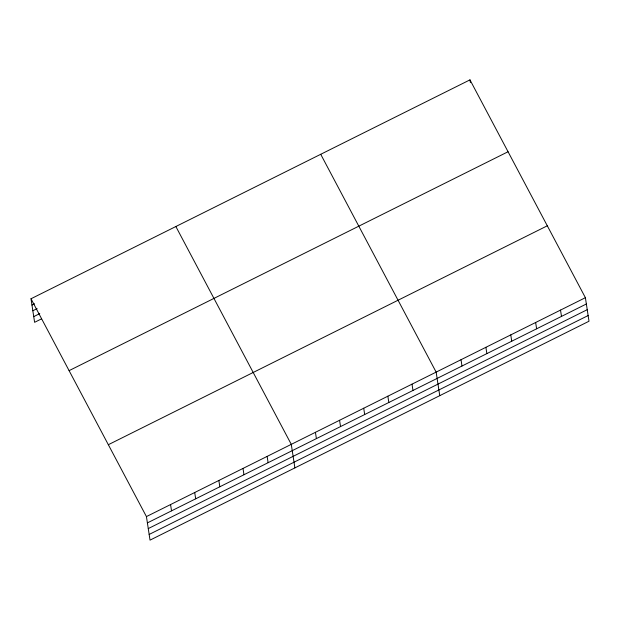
<?xml version="1.0" encoding="UTF-8"?>
<svg xmlns="http://www.w3.org/2000/svg" width="620" height="620" viewBox="0 0 620 620"><rect width="100%" height="100%" fill="white"/><g stroke="black" fill="none" stroke-linecap="round" stroke-linejoin="round"><path stroke-width="0.93" d="M31 298.762L469.968 79.864L585.396 297.685L589 321.238L150.032 540.136L146.429 516.592L31 298.762L34.604 322.315L41.501 318.874M31.961 305.063L34.55 303.777M32.837 310.76L37.146 308.605M33.736 316.619L39.765 313.612M69.091 370.644L508.059 151.745M108.337 444.711L547.305 225.804M146.429 516.592L585.396 297.685M147.389 522.893L586.365 303.994M148.265 528.589L587.233 309.682M149.157 534.448L588.132 315.549M320.718 154.287L436.147 372.116L439.75 395.661M175.863 226.525L291.284 444.354L294.887 467.899M560.519 310.093L561.488 316.394M535.649 322.501L536.61 328.801M510.771 334.901L511.732 341.202M469.968 79.864L470.386 82.561M485.894 347.308L486.863 353.609M461.024 359.709L461.985 366.017M412.006 384.152L412.966 390.461M387.856 396.196L388.825 402.496M363.715 408.231L364.684 414.54M339.574 420.275L340.535 426.575M315.433 432.311L316.394 438.619M267.142 456.39L268.111 462.698M243.001 468.433L243.962 474.734M218.86 480.469L219.821 486.778M194.711 492.512L195.68 498.813M170.57 504.548L171.531 510.857"/></g></svg>
